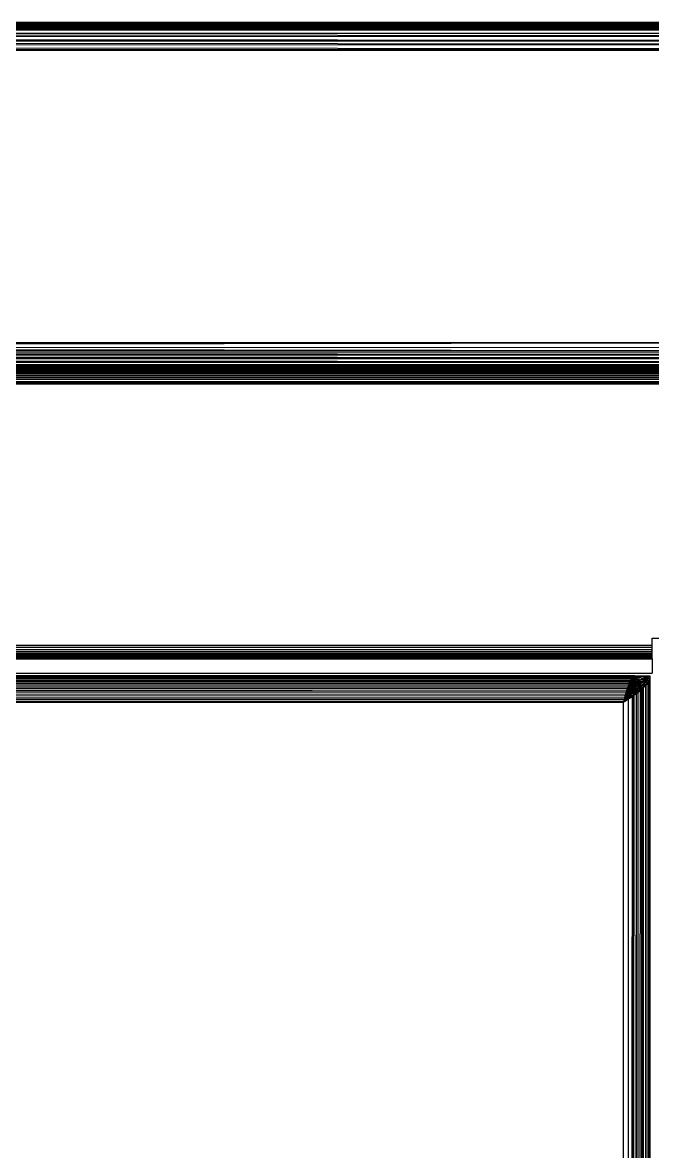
# Model space of a CAD drawing. Header units: inches. Extents: x 12 to 4609, y 5 to 3256.
# Drawn here: x 1506.8 to 1597.1, y 2480.2 to 2641.8 of the extents above; entities that cross this region are included whole.
import ezdxf

# ---------------------------------------------------------------- set-up
doc = ezdxf.new("R2010")
doc.units = ezdxf.units.IN
doc.header["$MEASUREMENT"] = 0

msp = doc.modelspace()

# ---------------------------------------------------------------- linework, layer by layer
for p, q in [((1686.2, 2641.81), (1194.19, 2641.81)), ((1194.19, 2641.81), (1686.15, 2641.76)), ((1194.19, 2641.71), (1686.15, 2641.76)), ((1686.04, 2641.65), (1194.19, 2641.71)), ((1686.1, 2641.7), (1194.19, 2641.71)), ((1686.04, 2641.65), (1194.19, 2641.49)), ((1685.65, 2641.25), (1194.19, 2641.49)), ((1685.89, 2641.49), (1194.19, 2641.49)), ((1685.65, 2641.25), (1194.19, 2641.18)), ((1194.19, 2641.18), (1686.18, 2640.97)), ((1194.19, 2641.18), (1685.56, 2641.16)), ((1194.19, 2640.77), (1686.18, 2640.97)), ((1194.19, 2640.77), (1686.17, 2640.77)), ((1194.19, 2640.29), (1686.17, 2640.28)), ((1686.16, 2639.81), (1194.19, 2640.29)), ((1686.16, 2639.81), (1194.19, 2639.73)), ((1194.19, 2639.73), (1686.15, 2639.21)), ((1194.19, 2639.13), (1686.15, 2639.21)), ((1686.15, 2638.65), (1194.19, 2639.13)), ((1686.15, 2638.65), (1194.19, 2638.48)), ((1686.14, 2637.98), (1194.19, 2638.48)), ((1686.14, 2637.98), (1194.19, 2637.82)), ((1686.14, 2637.82), (1194.19, 2637.82)), ((1190.19, 2596), (1644.31, 2596)), ((1644.31, 2596), (1190.19, 2595.37)), ((1643.15, 2594.77), (1190.19, 2595.37)), ((1643.64, 2595.25), (1190.19, 2595.37)), ((1643.15, 2594.77), (1190.19, 2594.76)), ((1190.19, 2594.76), (1642.92, 2594.53)), ((1642.58, 2594.19), (1190.19, 2594.76)), ((1642.83, 2594.44), (1190.19, 2594.76)), ((1642.58, 2594.19), (1190.19, 2594.18)), ((1642.04, 2593.66), (1190.19, 2594.18)), ((1642.17, 2593.78), (1190.19, 2594.18)), ((1642.04, 2593.66), (1190.19, 2593.65)), ((1641.56, 2593.17), (1190.19, 2593.65)), ((1641.59, 2593.2), (1190.19, 2593.65)), ((1641.16, 2592.77), (1190.19, 2593.17)), ((1641.52, 2593.13), (1190.19, 2593.17)), ((1641.56, 2593.17), (1190.19, 2593.17)), ((1190.19, 2592.76), (1641.16, 2592.77)), ((1640.84, 2592.45), (1190.19, 2592.76)), ((1641.04, 2592.66), (1190.19, 2592.76)), ((1640.84, 2592.45), (1190.19, 2592.44)), ((1640.59, 2592.21), (1190.19, 2592.44)), ((1640.65, 2592.27), (1190.19, 2592.44)), ((1640.66, 2592.31), (1190.19, 2592.44)), ((1640.59, 2592.21), (1190.19, 2592.19)), ((1640.46, 2592.07), (1190.19, 2592.19)), ((1640.46, 2592.07), (1190.19, 2592.06)), ((1194.19, 2591.98), (1638.41, 2591.87)), ((1194.19, 2591.87), (1638.41, 2591.87)), ((1638.4, 2591.71), (1194.19, 2591.87)), ((1194.19, 2591.71), (1638.4, 2591.71)), ((1638.39, 2591.51), (1194.19, 2591.71)), ((1638.42, 2591.97), (1501.82, 2592)), ((1638.39, 2591.51), (1194.19, 2591.51)), ((1194.19, 2591.51), (1638.39, 2591.28)), ((1638.38, 2590.99), (1194.19, 2591.27)), ((1194.19, 2590.99), (1638.38, 2590.99)), ((1638.37, 2590.71), (1194.19, 2590.99)), ((1638.36, 2590.39), (1194.19, 2590.37)), ((1194.19, 2590.37), (1638.36, 2590.3)), ((1194.19, 2590.04), (1638.36, 2590.3)), ((1638.37, 2590.71), (1218.84, 2590.69)), ((1218.84, 2590.69), (1638.36, 2590.39)), ((1243.93, 2591.27), (1638.39, 2591.28)), ((1638.38, 2591.21), (1243.93, 2591.27)), ((1638.35, 2590.04), (1194.19, 2590.04)), ((1597.02, 2552.71), (1597.02, 2553.71)), ((1597.02, 2553.71), (1598.02, 2553.71)), ((1192.19, 2552.71), (1597.02, 2552.71)), ((1192.19, 2552.39), (1597.02, 2552.39)), ((1192.19, 2552.09), (1597.02, 2552.09)), ((1192.19, 2551.8), (1597.02, 2551.8)), ((1192.19, 2551.53), (1597.02, 2551.53)), ((1192.19, 2551.47), (1597.02, 2551.47)), ((1597.02, 2552.39), (1597.02, 2552.71)), ((1597.02, 2552.09), (1597.02, 2552.39)), ((1597.02, 2551.8), (1597.02, 2552.09)), ((1597.02, 2551.53), (1597.02, 2551.8)), ((1597.02, 2551.47), (1597.02, 2551.53)), ((1597.02, 2551.29), (1597.02, 2551.47)), ((1190.19, 2550.83), (1597.02, 2550.8)), ((1190.19, 2550.71), (1597.02, 2550.73)), ((1192.19, 2551.29), (1597.02, 2551.29)), ((1192.19, 2551.07), (1597.02, 2551.09)), ((1192.19, 2550.91), (1597.02, 2550.92)), ((1192.19, 2550.91), (1597.02, 2550.89)), ((1597.02, 2551.09), (1597.02, 2551.29)), ((1597.02, 2550.92), (1597.02, 2551.09)), ((1597.02, 2550.89), (1597.02, 2550.92)), ((1597.02, 2550.8), (1597.02, 2550.89)), ((1597.02, 2550.73), (1597.02, 2550.8)), ((1597.02, 2550.73), (1597.02, 2548.71)), ((786.09, 2548.16), (1594.21, 2548.08)), ((786.09, 2548.16), (1594.12, 2547.93)), ((1190.19, 2548.71), (1597.02, 2548.71)), ((1594.59, 2548.31), (1342.69, 2548.31)), ((1342.69, 2548.25), (1594.4, 2548.25)), ((1342.69, 2548.19), (1594.3, 2548.16)), ((1594.3, 2548.16), (1342.69, 2548.16)), ((1594.12, 2547.93), (1594.21, 2548.08)), ((1594.21, 2548.08), (1594.16, 2547.08)), ((1594.21, 2548.08), (1594.3, 2548.16)), ((1594.3, 2547.21), (1594.21, 2548.08)), ((1594.3, 2548.16), (1594.4, 2548.25)), ((1594.3, 2547.21), (1594.4, 2548.25)), ((1594.4, 2548.25), (1594.49, 2548.28)), ((1594.4, 2548.25), (1594.44, 2547.28)), ((1594.44, 2547.28), (1594.49, 2548.28)), ((1594.49, 2548.28), (1594.59, 2548.31)), ((1594.59, 2547.56), (1594.49, 2548.28)), ((1594.59, 2547.56), (1594.59, 2548.31)), ((1594.67, 2547.89), (1594.68, 2548.1)), ((1594.68, 2548.1), (1594.69, 2548.31)), ((1594.68, 2548.1), (1595.19, 2548.31)), ((1595.12, 2547.7), (1594.68, 2548.1)), ((1594.68, 2548.1), (1595.18, 2548.1)), ((1594.69, 2548.31), (1595.19, 2548.31)), ((1595.12, 2547.7), (1595.18, 2548.1)), ((1595.18, 2548.1), (1595.19, 2548.31)), ((1595.18, 2548.1), (1595.69, 2548.31)), ((1595.65, 2547.9), (1595.18, 2548.1)), ((1595.19, 2548.31), (1595.69, 2548.31)), ((1596.66, 2548.1), (1595.65, 2547.9)), ((1595.68, 2548.1), (1595.69, 2548.31)), ((1595.68, 2548.1), (1596.69, 2548.31)), ((1596.66, 2548.1), (1595.68, 2548.1)), ((1595.69, 2548.31), (1596.69, 2548.31)), ((1596.66, 2548.1), (1596.63, 2547.89)), ((1596.69, 2548.31), (1596.66, 2548.1)), ((1596.69, 2548.31), (1596.69, 2294.31)), ((1593.56, 2546.69), (786.64, 2547.19)), ((1593.66, 2546.97), (786.64, 2547.19)), ((1593.74, 2547.19), (786.64, 2547.19)), ((1593.56, 2546.69), (786.74, 2546.96)), ((1593.37, 2546.13), (786.83, 2546.69)), ((1593.47, 2546.44), (786.83, 2546.69)), ((1593.56, 2546.69), (786.83, 2546.69)), ((1342.69, 2547.98), (1594.12, 2547.93)), ((1594.12, 2547.93), (1342.69, 2547.93)), ((1594.03, 2547.8), (1342.69, 2547.84)), ((1593.93, 2547.61), (1342.69, 2547.71)), ((1342.69, 2547.67), (1593.93, 2547.61)), ((1593.93, 2547.61), (1342.69, 2547.61)), ((1593.84, 2547.43), (1342.69, 2547.48)), ((1593.74, 2547.19), (1342.69, 2547.32)), ((1593.74, 2547.19), (1342.69, 2547.26)), ((1593.47, 2546.44), (1593.56, 2546.69)), ((1593.51, 2546.29), (1593.56, 2546.69)), ((1593.56, 2546.69), (1593.66, 2546.97)), ((1593.59, 2546.29), (1593.56, 2546.69)), ((1593.59, 2546.29), (1593.66, 2546.97)), ((1593.74, 2546.49), (1593.64, 2546.29)), ((1593.66, 2546.97), (1593.74, 2547.19)), ((1593.74, 2546.49), (1593.66, 2546.97)), ((1593.74, 2547.19), (1593.84, 2547.43)), ((1593.74, 2547.19), (1593.74, 2546.49)), ((1593.87, 2546.7), (1593.74, 2547.19)), ((1593.74, 2546.49), (1593.87, 2546.7)), ((1593.87, 2546.31), (1593.74, 2546.49)), ((1593.74, 2546.49), (1593.74, 2546.29)), ((1593.84, 2547.43), (1593.93, 2547.61)), ((1593.93, 2547.61), (1593.87, 2546.7)), ((1594.01, 2546.91), (1593.87, 2546.7)), ((1593.87, 2546.31), (1593.87, 2546.7)), ((1594.01, 2546.48), (1593.87, 2546.7)), ((1593.87, 2546.31), (1594.01, 2546.48)), ((1593.93, 2547.61), (1594.03, 2547.8)), ((1593.93, 2547.61), (1594.01, 2546.91)), ((1593.99, 2546.29), (1594.01, 2546.48)), ((1594.01, 2546.91), (1594.12, 2547.93)), ((1594.16, 2547.08), (1594.01, 2546.91)), ((1594.01, 2546.48), (1594.01, 2546.91)), ((1594.16, 2546.62), (1594.01, 2546.91)), ((1594.16, 2546.62), (1594.01, 2546.48)), ((1594.07, 2546.3), (1594.01, 2546.48)), ((1594.03, 2547.8), (1594.12, 2547.93)), ((1594.09, 2546.29), (1594.16, 2546.62)), ((1594.09, 2546.29), (1594.21, 2546.49)), ((1594.16, 2547.08), (1594.12, 2547.93)), ((1594.16, 2547.08), (1594.3, 2547.21)), ((1594.16, 2547.08), (1594.3, 2546.72)), ((1594.16, 2547.08), (1594.16, 2546.62)), ((1594.16, 2546.62), (1594.3, 2546.72)), ((1594.21, 2546.49), (1594.16, 2546.62)), ((1594.23, 2546.53), (1594.21, 2546.49)), ((1594.23, 2546.43), (1594.21, 2546.49)), ((1594.23, 2546.53), (1594.27, 2546.62)), ((1594.27, 2546.62), (1594.3, 2546.72)), ((1594.44, 2546.71), (1594.27, 2546.62)), ((1594.27, 2546.62), (1594.39, 2546.58)), ((1594.3, 2547.21), (1594.44, 2547.28)), ((1594.3, 2547.21), (1594.3, 2546.72)), ((1594.4, 2546.93), (1594.3, 2547.21)), ((1594.3, 2546.72), (1594.4, 2546.93)), ((1594.34, 2546.37), (1594.39, 2546.58)), ((1594.39, 2546.58), (1594.44, 2546.71)), ((1594.39, 2546.58), (1594.41, 2546.57)), ((1594.39, 2546.4), (1594.41, 2546.57)), ((1594.4, 2546.93), (1594.44, 2547.04)), ((1594.44, 2546.79), (1594.4, 2546.93)), ((1594.41, 2546.57), (1594.44, 2546.56)), ((1594.54, 2547.3), (1594.44, 2547.28)), ((1594.44, 2547.04), (1594.44, 2547.28)), ((1594.44, 2547.28), (1594.5, 2547.16)), ((1594.44, 2547.04), (1594.5, 2547.12)), ((1594.5, 2547.05), (1594.44, 2547.04)), ((1594.44, 2547.04), (1594.5, 2547.02)), ((1594.44, 2546.79), (1594.44, 2547.04)), ((1594.44, 2546.79), (1594.5, 2546.79)), ((1594.44, 2546.71), (1594.44, 2546.79)), ((1594.5, 2546.74), (1594.44, 2546.71)), ((1594.5, 2546.54), (1594.44, 2546.71)), ((1594.44, 2546.56), (1594.44, 2546.71)), ((1594.44, 2546.56), (1594.5, 2546.54)), ((1594.44, 2546.43), (1594.44, 2546.56)), ((1594.5, 2546.46), (1594.44, 2546.43)), ((1594.5, 2547.16), (1594.53, 2547.25)), ((1594.5, 2547.12), (1594.5, 2547.16)), ((1594.5, 2547.16), (1594.53, 2547.16)), ((1594.5, 2547.12), (1594.5, 2547.05)), ((1594.53, 2547.05), (1594.5, 2547.05)), ((1594.5, 2547.05), (1594.5, 2547.02)), ((1594.5, 2547.02), (1594.53, 2547.01)), ((1594.5, 2547.02), (1594.5, 2546.79)), ((1594.5, 2546.79), (1594.53, 2546.8)), ((1594.5, 2546.79), (1594.5, 2546.74)), ((1594.53, 2546.75), (1594.5, 2546.74)), ((1594.5, 2546.74), (1594.5, 2546.54)), ((1594.5, 2546.54), (1594.53, 2546.53)), ((1594.5, 2546.46), (1594.5, 2546.54)), ((1594.5, 2546.46), (1594.53, 2546.48)), ((1594.5, 2546.39), (1594.5, 2546.46)), ((1594.53, 2547.25), (1594.54, 2547.3)), ((1594.59, 2547.26), (1594.53, 2547.25)), ((1594.53, 2547.25), (1594.59, 2547.23)), ((1594.53, 2547.25), (1594.53, 2547.16)), ((1594.53, 2547.16), (1594.59, 2547.15)), ((1594.53, 2547.16), (1594.53, 2547.05)), ((1594.59, 2547.06), (1594.53, 2547.05)), ((1594.53, 2547.05), (1594.53, 2547.01)), ((1594.53, 2547.01), (1594.59, 2546.81)), ((1594.53, 2547.01), (1594.59, 2546.99)), ((1594.53, 2547.01), (1594.53, 2546.8)), ((1594.53, 2546.8), (1594.59, 2546.81)), ((1594.59, 2546.81), (1594.53, 2546.75)), ((1594.53, 2546.53), (1594.59, 2546.81)), ((1594.53, 2546.8), (1594.53, 2546.75)), ((1594.53, 2546.75), (1594.53, 2546.53)), ((1594.53, 2546.53), (1594.58, 2546.51)), ((1594.53, 2546.48), (1594.53, 2546.53)), ((1594.53, 2546.43), (1594.58, 2546.51)), ((1594.58, 2546.51), (1594.53, 2546.48)), ((1594.53, 2546.48), (1594.53, 2546.43)), ((1594.54, 2547.3), (1594.57, 2547.46)), ((1594.59, 2547.31), (1594.54, 2547.3)), ((1594.57, 2547.46), (1594.58, 2547.5)), ((1594.57, 2547.46), (1594.67, 2547.47)), ((1594.57, 2547.46), (1594.67, 2547.43)), ((1594.59, 2547.31), (1594.57, 2547.46)), ((1594.58, 2547.5), (1594.59, 2547.56)), ((1594.67, 2547.53), (1594.58, 2547.5)), ((1594.58, 2547.5), (1595.06, 2547.5)), ((1594.58, 2546.51), (1594.59, 2546.81)), ((1594.58, 2546.51), (1594.67, 2546.65)), ((1594.58, 2546.51), (1594.67, 2546.54)), ((1594.58, 2546.51), (1594.59, 2546.31)), ((1594.58, 2546.51), (1594.67, 2546.43)), ((1594.59, 2547.56), (1594.67, 2547.89)), ((1594.59, 2547.26), (1594.59, 2547.31)), ((1594.67, 2547.27), (1594.59, 2547.26)), ((1594.59, 2547.23), (1594.59, 2547.26)), ((1594.59, 2547.23), (1594.67, 2547.2)), ((1594.59, 2547.15), (1594.59, 2547.23)), ((1594.59, 2547.15), (1594.67, 2547.14)), ((1594.59, 2547.06), (1594.59, 2547.15)), ((1594.67, 2547.07), (1594.59, 2547.06)), ((1594.59, 2546.99), (1594.59, 2547.06)), ((1594.59, 2546.81), (1594.59, 2546.99)), ((1594.59, 2546.99), (1594.67, 2546.96)), ((1594.67, 2546.83), (1594.59, 2546.81)), ((1594.67, 2547.53), (1594.67, 2547.89)), ((1594.67, 2547.89), (1595.12, 2547.7)), ((1595.12, 2547.7), (1594.67, 2547.53)), ((1594.67, 2547.47), (1594.67, 2547.53)), ((1594.67, 2547.47), (1595.06, 2547.5)), ((1594.67, 2547.43), (1594.67, 2547.47)), ((1594.67, 2547.27), (1594.67, 2547.43)), ((1594.67, 2547.43), (1594.99, 2547.3)), ((1594.99, 2547.3), (1594.67, 2547.27)), ((1594.67, 2547.2), (1594.67, 2547.27)), ((1594.67, 2547.14), (1594.67, 2547.2)), ((1594.67, 2547.2), (1594.91, 2547.1)), ((1594.67, 2547.07), (1594.67, 2547.14)), ((1594.67, 2547.14), (1594.91, 2547.1)), ((1594.91, 2547.1), (1594.67, 2547.07)), ((1594.67, 2546.96), (1594.67, 2547.07)), ((1594.67, 2546.83), (1594.67, 2546.96)), ((1594.67, 2546.96), (1594.81, 2546.9)), ((1594.81, 2546.9), (1594.67, 2546.83)), ((1594.67, 2546.65), (1594.81, 2546.9)), ((1594.67, 2546.65), (1594.67, 2546.83)), ((1594.67, 2546.54), (1595.1, 2546.71)), ((1594.67, 2546.54), (1594.67, 2546.65)), ((1594.67, 2546.43), (1594.67, 2546.54)), ((1594.95, 2546.51), (1594.79, 2546.31)), ((1594.81, 2546.9), (1594.91, 2547.1)), ((1595.1, 2546.71), (1594.81, 2546.9)), ((1595.23, 2546.9), (1594.81, 2546.9)), ((1594.91, 2547.1), (1594.99, 2547.3)), ((1595.23, 2546.9), (1594.91, 2547.1)), ((1595.35, 2547.1), (1594.91, 2547.1)), ((1595.1, 2546.71), (1594.95, 2546.51)), ((1595.79, 2546.62), (1594.95, 2546.51)), ((1595.62, 2546.45), (1594.95, 2546.51)), ((1594.99, 2547.3), (1595.06, 2547.5)), ((1595.35, 2547.1), (1594.99, 2547.3)), ((1595.46, 2547.3), (1594.99, 2547.3)), ((1595.46, 2547.3), (1595.06, 2547.5)), ((1595.54, 2547.5), (1595.06, 2547.5)), ((1596.07, 2546.9), (1595.1, 2546.71)), ((1595.1, 2546.71), (1595.79, 2546.62)), ((1595.12, 2547.7), (1595.65, 2547.9)), ((1595.54, 2547.5), (1595.12, 2547.7)), ((1595.35, 2547.1), (1595.23, 2546.9)), ((1596.17, 2547.04), (1595.23, 2546.9)), ((1596.07, 2546.9), (1595.23, 2546.9)), ((1595.33, 1737.42), (1595.79, 2546.62)), ((1595.35, 2547.1), (1596.4, 2547.35)), ((1595.46, 2547.3), (1595.35, 2547.1)), ((1596.17, 2547.04), (1595.35, 2547.1)), ((1595.54, 2547.5), (1595.46, 2547.3)), ((1596.44, 2547.41), (1595.46, 2547.3)), ((1596.4, 2547.35), (1595.46, 2547.3)), ((1595.54, 2547.5), (1596.56, 2547.7)), ((1596.44, 2547.41), (1595.54, 2547.5)), ((1595.55, 1737.23), (1595.79, 2546.62)), ((1595.61, 2547.7), (1595.65, 2547.9)), ((1596.63, 2547.89), (1595.61, 2547.7)), ((1595.61, 2547.7), (1596.56, 2547.7)), ((1595.79, 2546.62), (1595.62, 2546.45)), ((1595.62, 1737.17), (1595.79, 2546.62)), ((1596.63, 2547.89), (1595.65, 2547.9)), ((1596.07, 2546.9), (1595.79, 2546.62)), ((1596.07, 2546.9), (1595.98, 2294.31)), ((1596.05, 2294.31), (1596.17, 2547.04)), ((1596.17, 2547.04), (1596.07, 2546.9)), ((1596.14, 2294.31), (1596.17, 2547.04)), ((1596.4, 2547.35), (1596.17, 2547.04)), ((1596.44, 2547.41), (1596.37, 2294.31)), ((1596.4, 2547.35), (1596.37, 2294.31)), ((1596.44, 2547.41), (1596.4, 2547.35)), ((1596.63, 2547.89), (1596.44, 1736.2)), ((1596.46, 2547.46), (1596.44, 2547.41)), ((1596.46, 2294.31), (1596.44, 2547.41)), ((1596.56, 2547.7), (1596.46, 2547.46)), ((1596.63, 2547.89), (1596.56, 2547.7)), ((1596.63, 2294.31), (1596.63, 2547.89)), ((786.92, 2546.43), (1593.37, 2546.13)), ((1593.37, 2546.13), (787.02, 2546.12)), ((1593.19, 2545.52), (787.02, 2546.12)), ((1593.28, 2545.85), (787.02, 2546.12)), ((1593.19, 2545.52), (787.11, 2545.83)), ((1593.19, 2545.52), (787.21, 2545.51)), ((1593.03, 2544.98), (787.21, 2545.51)), ((1593.1, 2545.21), (787.21, 2545.51)), ((1593, 2544.88), (787.22, 2545.46)), ((1593.03, 2544.98), (787.22, 2545.46)), ((787.3, 2545.2), (1593, 2544.88)), ((1593, 2544.88), (787.39, 2544.87)), ((1592.89, 2544.51), (787.39, 2544.87)), ((1592.92, 2544.61), (787.39, 2544.87)), ((1592.94, 2544.68), (1593, 2544.88)), ((1592.94, 2544.68), (1593.02, 2544.84)), ((1593, 2544.88), (1593.03, 2544.98)), ((1593.05, 2544.88), (1593, 2544.88)), ((1593.02, 2544.84), (1593, 2544.88)), ((1593.12, 2544.88), (1593.02, 2544.78)), ((1593.05, 2544.88), (1593.02, 2544.84)), ((1593.02, 2544.84), (1593.02, 2544.78)), ((1593.03, 2544.98), (1593.1, 2545.21)), ((1593.03, 2544.98), (1593.17, 2545.21)), ((1593.03, 2544.98), (1593.08, 2544.98)), ((1593.05, 2544.88), (1593.08, 2544.98)), ((1593.05, 2544.72), (1593.2, 2544.92)), ((1593.12, 2544.88), (1593.05, 2544.88)), ((1593.12, 2544.88), (1593.05, 2544.72)), ((1593.2, 2544.85), (1593.05, 2544.72)), ((1593.08, 2544.98), (1593.11, 2544.98)), ((1593.1, 2545.21), (1593.11, 2545.27)), ((1593.1, 2545.21), (1593.17, 2545.21)), ((1593.11, 2545.27), (1593.19, 2545.52)), ((1593.11, 2545.27), (1593.17, 2545.27)), ((1593.11, 2544.98), (1593.17, 2545.21)), ((1593.11, 2544.98), (1593.17, 2545.08)), ((1593.11, 2544.98), (1593.14, 2544.98)), ((1593.18, 2544.98), (1593.12, 2544.88)), ((1593.12, 2544.88), (1593.14, 2544.98)), ((1593.14, 2544.98), (1593.17, 2545.08)), ((1593.14, 2544.98), (1593.18, 2544.98)), ((1593.17, 2545.27), (1593.19, 2545.52)), ((1593.17, 2545.27), (1593.31, 2545.52)), ((1593.17, 2545.21), (1593.17, 2545.27)), ((1593.22, 2545.27), (1593.17, 2545.21)), ((1593.17, 2545.27), (1593.22, 2545.27)), ((1593.17, 2545.08), (1593.17, 2545.21)), ((1593.17, 2545.08), (1593.23, 2545.21)), ((1593.23, 2545.21), (1593.17, 2545.21)), ((1593.18, 2544.98), (1593.17, 2545.08)), ((1593.33, 2545.21), (1593.18, 2544.98)), ((1593.18, 2544.98), (1593.26, 2545.21)), ((1593.19, 2545.54), (1593.26, 2545.78)), ((1593.19, 2545.54), (1593.19, 2545.52)), ((1593.26, 2545.54), (1593.19, 2545.54)), ((1593.2, 2544.92), (1593.37, 2545.16)), ((1593.37, 2545.08), (1593.2, 2544.92)), ((1593.2, 2544.92), (1593.28, 2544.92)), ((1593.28, 2544.92), (1593.2, 2544.85)), ((1593.2, 2544.92), (1593.2, 2544.85)), ((1593.2, 2544.8), (1593.2, 2544.85)), ((1593.31, 2545.37), (1593.22, 2545.27)), ((1593.22, 2545.27), (1593.26, 2545.27)), ((1593.23, 2545.21), (1593.26, 2545.21)), ((1593.26, 2545.78), (1593.28, 2545.85)), ((1593.34, 2545.78), (1593.26, 2545.78)), ((1593.31, 2545.56), (1593.26, 2545.54)), ((1593.26, 2545.27), (1593.31, 2545.37)), ((1593.26, 2545.21), (1593.26, 2545.27)), ((1593.26, 2545.27), (1593.32, 2545.27)), ((1593.33, 2545.21), (1593.26, 2545.21)), ((1593.28, 2545.85), (1593.3, 2545.91)), ((1593.28, 2544.92), (1593.37, 2545.02)), ((1593.28, 2544.92), (1593.37, 2544.98)), ((1593.3, 2545.91), (1593.32, 2545.98)), ((1593.35, 2545.91), (1593.3, 2545.91)), ((1593.41, 2545.78), (1593.31, 2545.56)), ((1593.34, 2545.78), (1593.31, 2545.56)), ((1593.31, 2545.56), (1593.46, 2545.65)), ((1593.31, 2545.52), (1593.31, 2545.56)), ((1593.4, 2545.54), (1593.31, 2545.56)), ((1593.31, 2545.37), (1593.4, 2545.54)), ((1593.31, 2545.37), (1593.31, 2545.52)), ((1593.37, 2545.27), (1593.31, 2545.37)), ((1593.32, 2545.27), (1593.31, 2545.37)), ((1593.32, 2545.98), (1593.33, 2546.01)), ((1593.32, 2545.98), (1593.36, 2545.98)), ((1593.33, 2545.21), (1593.32, 2545.27)), ((1593.32, 2545.27), (1593.37, 2545.27)), ((1593.33, 2546.01), (1593.36, 2546.01)), ((1593.37, 2545.27), (1593.33, 2545.21)), ((1593.35, 2545.91), (1593.34, 2545.78)), ((1593.41, 2545.78), (1593.34, 2545.78)), ((1593.36, 2545.98), (1593.35, 2545.91)), ((1593.46, 2545.9), (1593.35, 2545.91)), ((1593.36, 2546.01), (1593.37, 2546.13)), ((1593.36, 2546.01), (1593.42, 2546.01)), ((1593.36, 2546.01), (1593.36, 2545.98)), ((1593.36, 2545.98), (1593.43, 2545.98)), ((1593.37, 2546.13), (1593.39, 2546.17)), ((1593.37, 2546.13), (1593.49, 2546.13)), ((1593.37, 2546.13), (1593.42, 2546.01)), ((1593.54, 2545.52), (1593.37, 2545.27)), ((1593.37, 2545.27), (1593.43, 2545.52)), ((1593.37, 2545.16), (1593.5, 2545.35)), ((1593.37, 2545.16), (1593.65, 2545.32)), ((1593.65, 2545.32), (1593.37, 2545.08)), ((1593.37, 2545.02), (1593.65, 2545.32)), ((1593.37, 2545.16), (1593.37, 2545.08)), ((1593.37, 2544.92), (1593.59, 2545.12)), ((1593.37, 2544.98), (1593.59, 2545.12)), ((1593.37, 2545.08), (1593.37, 2545.02)), ((1593.37, 2545.02), (1593.37, 2544.98)), ((1593.37, 2544.98), (1593.37, 2544.92)), ((1593.61, 2544.97), (1593.37, 2544.92)), ((1593.37, 2544.92), (1593.54, 2544.92)), ((1593.37, 2544.92), (1593.37, 2544.81)), ((1593.54, 2544.92), (1593.37, 2544.81)), ((1593.39, 2546.17), (1593.41, 2546.24)), ((1593.39, 2546.17), (1593.49, 2546.17)), ((1593.4, 2545.54), (1593.46, 2545.65)), ((1593.43, 2545.52), (1593.4, 2545.54)), ((1593.41, 2546.24), (1593.42, 2546.29)), ((1593.5, 2546.24), (1593.41, 2546.24)), ((1593.46, 2545.9), (1593.41, 2545.78)), ((1593.46, 2545.78), (1593.41, 2545.78)), ((1593.42, 2546.29), (1593.47, 2546.44)), ((1593.42, 2546.29), (1593.51, 2546.29)), ((1593.42, 2546.01), (1593.43, 2545.98)), ((1593.42, 2546.01), (1593.47, 2546.01)), ((1593.43, 2545.98), (1593.46, 2545.9)), ((1593.43, 2545.98), (1593.47, 2545.98)), ((1593.43, 2545.54), (1593.46, 2545.65)), ((1593.43, 2545.52), (1593.43, 2545.54)), ((1593.52, 2545.54), (1593.43, 2545.54)), ((1593.46, 2545.9), (1593.47, 2545.98)), ((1593.6, 2545.91), (1593.46, 2545.9)), ((1593.46, 2545.78), (1593.46, 2545.9)), ((1593.46, 2545.65), (1593.46, 2545.78)), ((1593.53, 2545.78), (1593.46, 2545.65)), ((1593.53, 2545.78), (1593.46, 2545.78)), ((1593.56, 2545.54), (1593.46, 2545.65)), ((1593.52, 2545.54), (1593.46, 2545.65)), ((1593.47, 2546.01), (1593.49, 2546.13)), ((1593.47, 2545.98), (1593.47, 2546.01)), ((1593.47, 2546.01), (1593.51, 2546.01)), ((1593.49, 2545.98), (1593.47, 2545.98)), ((1593.49, 2546.17), (1593.5, 2546.24)), ((1593.49, 2546.17), (1593.58, 2546.17)), ((1593.49, 2546.13), (1593.49, 2546.17)), ((1593.49, 2546.13), (1593.56, 2546.13)), ((1593.51, 2546.01), (1593.49, 2545.98)), ((1593.49, 2545.98), (1593.6, 2545.98)), ((1593.5, 2546.24), (1593.51, 2546.29)), ((1593.6, 2546.24), (1593.5, 2546.24)), ((1593.5, 2545.35), (1593.62, 2545.52)), ((1593.5, 2545.35), (1593.79, 2545.5)), ((1593.5, 2545.35), (1593.65, 2545.32)), ((1593.51, 2546.29), (1593.59, 2546.29)), ((1593.56, 2546.13), (1593.51, 2546.01)), ((1593.51, 2546.01), (1593.6, 2546.01)), ((1593.54, 2545.52), (1593.52, 2545.54)), ((1593.6, 2545.91), (1593.53, 2545.78)), ((1593.59, 2545.78), (1593.53, 2545.78)), ((1593.56, 2545.54), (1593.54, 2545.52)), ((1593.61, 2544.97), (1593.54, 2544.92)), ((1594.19, 2545.35), (1593.55, 1738.69)), ((1593.55, 1738.69), (1593.61, 2544.97)), ((1593.58, 2546.17), (1593.56, 2546.13)), ((1593.56, 2546.13), (1593.6, 2546.13)), ((1593.74, 2545.78), (1593.56, 2545.54)), ((1593.59, 2545.78), (1593.56, 2545.54)), ((1593.58, 2546.17), (1593.6, 2546.21)), ((1593.58, 2546.17), (1593.68, 2546.17)), ((1593.6, 2546.13), (1593.58, 2546.17)), ((1593.6, 2546.24), (1593.59, 2546.29)), ((1593.59, 2546.29), (1593.64, 2546.29)), ((1593.6, 2545.91), (1593.59, 2545.78)), ((1593.74, 2545.78), (1593.59, 2545.78)), ((1593.59, 2545.12), (1593.65, 2545.32)), ((1593.59, 2545.12), (1593.79, 2545.19)), ((1593.61, 2544.97), (1593.59, 2545.12)), ((1593.64, 2546.29), (1593.6, 2546.24)), ((1593.6, 2546.21), (1593.6, 2546.24)), ((1593.74, 2546.24), (1593.6, 2546.24)), ((1593.68, 2546.17), (1593.6, 2546.21)), ((1593.6, 2546.13), (1593.74, 2546.14)), ((1593.6, 2546.01), (1593.6, 2546.13)), ((1593.6, 2545.98), (1593.6, 2546.01)), ((1593.6, 2546.01), (1593.66, 2546.01)), ((1593.6, 2545.91), (1593.6, 2545.98)), ((1593.65, 2545.98), (1593.6, 2545.91)), ((1593.6, 2545.98), (1593.65, 2545.98)), ((1593.74, 2545.78), (1593.6, 2545.91)), ((1593.74, 2545.91), (1593.6, 2545.91)), ((1593.61, 1738.65), (1594.19, 2545.35)), ((1593.79, 2545.09), (1593.61, 2544.97)), ((1593.62, 2545.52), (1593.79, 2545.78)), ((1593.79, 2545.61), (1593.62, 2545.52)), ((1593.62, 2545.52), (1593.79, 2545.5)), ((1593.64, 2546.29), (1593.74, 2546.29)), ((1593.66, 2546.01), (1593.65, 2545.98)), ((1593.65, 2545.98), (1593.74, 2545.98)), ((1593.65, 2545.32), (1593.79, 2545.5)), ((1593.81, 2545.32), (1593.65, 2545.32)), ((1593.74, 2546.14), (1593.66, 2546.01)), ((1593.66, 2546.01), (1593.74, 2546.01)), ((1593.74, 2546.14), (1593.68, 2546.17)), ((1593.68, 2546.17), (1593.77, 2546.17)), ((1593.74, 2546.29), (1593.74, 2546.24)), ((1593.74, 2546.29), (1593.85, 2546.28)), ((1593.74, 2546.24), (1593.77, 2546.17)), ((1593.82, 2546.24), (1593.74, 2546.24)), ((1593.74, 2546.14), (1593.77, 2546.17)), ((1593.82, 2546.01), (1593.74, 2546.14)), ((1593.74, 2546.14), (1593.87, 2546.13)), ((1593.74, 2546.01), (1593.74, 2546.14)), ((1593.74, 2545.98), (1593.74, 2546.01)), ((1593.74, 2546.01), (1593.82, 2546.01)), ((1593.74, 2545.91), (1593.74, 2545.98)), ((1593.74, 2545.98), (1593.83, 2545.98)), ((1593.74, 2545.78), (1593.74, 2545.91)), ((1593.87, 2545.91), (1593.74, 2545.91)), ((1593.86, 2545.88), (1593.74, 2545.78)), ((1593.77, 2546.17), (1593.82, 2546.24)), ((1593.77, 2546.17), (1593.87, 2546.17)), ((1593.79, 2545.78), (1593.86, 2545.88)), ((1593.79, 2545.78), (1593.86, 2545.76)), ((1593.79, 2545.61), (1593.79, 2545.78)), ((1593.86, 2545.65), (1593.79, 2545.61)), ((1593.82, 2545.52), (1593.79, 2545.61)), ((1593.79, 2545.5), (1593.82, 2545.52)), ((1593.79, 2545.19), (1593.81, 2545.32)), ((1593.79, 2545.19), (1593.86, 2545.22)), ((1593.79, 2545.09), (1593.79, 2545.19)), ((1593.86, 2545.13), (1593.79, 2545.09)), ((1593.81, 2545.32), (1593.82, 2545.52)), ((1593.86, 2545.33), (1593.81, 2545.32)), ((1593.82, 2546.24), (1593.85, 2546.28)), ((1593.87, 2546.24), (1593.82, 2546.24)), ((1593.83, 2545.98), (1593.82, 2546.01)), ((1593.82, 2546.01), (1593.87, 2546.01)), ((1593.86, 2545.52), (1593.82, 2545.52)), ((1593.87, 2545.91), (1593.83, 2545.98)), ((1593.83, 2545.98), (1593.87, 2545.98)), ((1593.85, 2546.28), (1593.87, 2546.31)), ((1593.85, 2546.28), (1593.99, 2546.29)), ((1593.87, 2546.24), (1593.85, 2546.28)), ((1593.86, 2545.88), (1593.87, 2545.91)), ((1593.86, 2545.88), (1593.99, 2545.72)), ((1593.86, 2545.88), (1593.86, 2545.76)), ((1593.86, 2545.76), (1593.99, 2545.72)), ((1593.86, 2545.76), (1593.86, 2545.65)), ((1593.99, 2545.72), (1593.86, 2545.65)), ((1593.86, 2545.65), (1593.86, 2545.52)), ((1594.04, 2545.52), (1593.86, 2545.52)), ((1594.04, 2545.52), (1593.86, 2545.36)), ((1593.86, 2545.52), (1593.86, 2545.36)), ((1593.86, 2545.33), (1594.04, 2545.37)), ((1593.86, 2545.36), (1593.86, 2545.33)), ((1593.86, 2545.33), (1593.86, 2545.22)), ((1593.86, 2545.33), (1594.04, 2545.32)), ((1593.86, 2545.22), (1594.04, 2545.28)), ((1594.04, 2545.25), (1593.86, 2545.13)), ((1593.86, 2545.22), (1593.86, 2545.13)), ((1593.98, 2546.24), (1593.87, 2546.24)), ((1593.87, 2546.17), (1593.87, 2546.24)), ((1593.87, 2546.13), (1593.87, 2546.17)), ((1593.87, 2546.17), (1593.98, 2546.17)), ((1593.93, 2546.01), (1593.87, 2546.13)), ((1593.87, 2546.01), (1593.87, 2546.13)), ((1593.87, 2546.13), (1593.97, 2546.13)), ((1593.87, 2545.98), (1593.87, 2546.01)), ((1593.87, 2546.01), (1593.93, 2546.01)), ((1593.87, 2545.91), (1593.87, 2545.98)), ((1593.87, 2545.98), (1593.93, 2545.98)), ((1593.93, 2545.98), (1593.87, 2545.91)), ((1593.93, 2546.01), (1593.96, 2546.06)), ((1593.96, 2546.01), (1593.93, 2545.98)), ((1593.93, 2545.98), (1593.93, 2546.01)), ((1593.93, 2546.01), (1593.96, 2546.01)), ((1593.96, 2546.06), (1593.97, 2546.13)), ((1593.96, 2546.06), (1593.99, 2546.11)), ((1593.96, 2546.01), (1593.96, 2546.06)), ((1593.99, 2546.03), (1593.96, 2546.01)), ((1593.97, 2546.13), (1593.98, 2546.17)), ((1593.99, 2546.11), (1593.97, 2546.13)), ((1593.98, 2546.24), (1593.99, 2546.29)), ((1593.98, 2546.17), (1593.98, 2546.24)), ((1594.06, 2546.24), (1593.98, 2546.24)), ((1593.98, 2546.17), (1594.02, 2546.17)), ((1593.99, 2546.29), (1594.07, 2546.3)), ((1593.99, 2546.11), (1594.02, 2546.17)), ((1593.99, 2546.11), (1594.04, 2546.13)), ((1593.99, 2546.03), (1593.99, 2546.11)), ((1594.04, 2546.07), (1593.99, 2546.03)), ((1593.99, 2545.72), (1593.99, 2546.03)), ((1593.99, 2545.72), (1594.04, 2545.74)), ((1594.04, 2545.52), (1593.99, 2545.72)), ((1594.02, 2546.17), (1594.04, 2546.2)), ((1594.02, 2546.17), (1594.1, 2546.18)), ((1594.02, 2546.17), (1594.04, 2546.13)), ((1594.04, 2546.2), (1594.06, 2546.24)), ((1594.1, 2546.18), (1594.04, 2546.2)), ((1594.04, 2546.13), (1594.09, 2546.11)), ((1594.04, 2546.13), (1594.04, 2546.07)), ((1594.09, 2546.11), (1594.04, 2546.07)), ((1594.04, 2546.07), (1594.04, 2545.78)), ((1594.04, 2545.78), (1594.23, 2546.01)), ((1594.04, 2545.74), (1594.23, 2545.82)), ((1594.04, 2545.78), (1594.04, 2545.74)), ((1594.04, 2545.52), (1594.23, 2545.58)), ((1594.04, 2545.52), (1594.23, 2545.5)), ((1594.04, 2545.52), (1594.23, 2545.44)), ((1594.04, 2545.52), (1594.04, 2545.37)), ((1594.04, 2545.37), (1594.23, 2545.4)), ((1594.04, 2545.37), (1594.04, 2545.32)), ((1594.04, 2545.32), (1594.04, 2545.28)), ((1594.04, 2545.32), (1594.14, 2545.32)), ((1594.04, 2545.28), (1594.14, 2545.32)), ((1594.04, 2545.28), (1594.04, 2545.25)), ((1594.06, 2546.24), (1594.09, 2546.29)), ((1594.1, 2546.18), (1594.06, 2546.24)), ((1594.06, 2546.24), (1594.23, 2546.24)), ((1594.09, 2546.29), (1594.07, 2546.3)), ((1594.13, 2546.29), (1594.09, 2546.29)), ((1594.12, 2546.13), (1594.09, 2546.11)), ((1594.12, 2546.13), (1594.1, 2546.18)), ((1594.17, 2546.17), (1594.1, 2546.18)), ((1594.17, 2546.17), (1594.12, 2546.13)), ((1594.12, 2546.13), (1594.23, 2546.11)), ((1594.13, 2546.29), (1594.18, 2546.28)), ((1594.19, 2545.35), (1594.14, 2545.32)), ((1594.23, 2546.2), (1594.17, 2546.17)), ((1594.23, 2546.11), (1594.17, 2546.17)), ((1594.18, 2546.28), (1594.23, 2546.29)), ((1594.19, 1738.26), (1594.79, 2545.78)), ((1594.37, 2545.48), (1594.19, 1738.26)), ((1594.19, 1738.26), (1594.29, 2545.42)), ((1594.23, 2545.38), (1594.19, 2545.35)), ((1594.27, 2546.33), (1594.23, 2546.43)), ((1594.23, 2546.43), (1594.23, 2546.29)), ((1594.27, 2546.33), (1594.23, 2546.29)), ((1594.23, 2546.29), (1594.23, 2546.24)), ((1594.23, 2546.29), (1594.28, 2546.29)), ((1594.3, 2546.24), (1594.23, 2546.2)), ((1594.23, 2546.24), (1594.23, 2546.2)), ((1594.3, 2546.24), (1594.23, 2546.24)), ((1594.23, 2546.2), (1594.23, 2546.11)), ((1594.23, 2546.11), (1594.23, 2546.01)), ((1594.23, 2546.11), (1594.31, 2546.11)), ((1594.23, 2546.01), (1594.31, 2546.11)), ((1594.23, 2546.01), (1594.23, 2545.82)), ((1594.23, 2545.82), (1594.43, 2545.92)), ((1594.23, 2545.58), (1594.44, 2545.64)), ((1594.23, 2545.58), (1594.23, 2545.5)), ((1594.23, 2545.5), (1594.37, 2545.48)), ((1594.23, 2545.5), (1594.23, 2545.44)), ((1594.23, 2545.44), (1594.29, 2545.42)), ((1594.23, 2545.44), (1594.23, 2545.4)), ((1594.29, 2545.42), (1594.23, 2545.38)), ((1594.23, 2545.4), (1594.29, 2545.42)), ((1594.23, 2545.4), (1594.23, 2545.38)), ((1594.24, 2545.72), (1594.43, 2545.92)), ((1594.44, 2545.72), (1594.24, 2545.72)), ((1594.34, 2546.37), (1594.27, 2546.33)), ((1594.28, 2546.29), (1594.27, 2546.33)), ((1594.3, 2546.24), (1594.28, 2546.29)), ((1594.28, 2546.29), (1594.32, 2546.29)), ((1594.29, 1738.2), (1594.79, 2545.78)), ((1594.37, 2545.48), (1594.29, 2545.42)), ((1594.3, 2546.24), (1594.32, 2546.29)), ((1594.37, 2546.27), (1594.3, 2546.24)), ((1594.31, 2546.11), (1594.44, 2546.29)), ((1594.31, 2546.11), (1594.44, 2546.17)), ((1594.43, 2545.92), (1594.31, 2546.11)), ((1594.32, 2546.29), (1594.34, 2546.37)), ((1594.32, 2546.29), (1594.37, 2546.27)), ((1594.39, 2546.4), (1594.34, 2546.37)), ((1594.37, 2546.27), (1594.39, 2546.4)), ((1594.44, 2546.29), (1594.37, 2546.27)), ((1594.37, 1738.14), (1594.79, 2545.78)), ((1594.44, 2545.53), (1594.37, 2545.48)), ((1594.44, 2546.43), (1594.39, 2546.4)), ((1594.43, 2545.92), (1594.44, 2546.17)), ((1594.5, 2545.93), (1594.43, 2545.92)), ((1594.44, 2545.72), (1594.43, 2545.92)), ((1594.5, 2545.89), (1594.43, 2545.92)), ((1594.44, 2546.29), (1594.44, 2546.43)), ((1594.44, 2546.29), (1594.5, 2546.39)), ((1594.49, 2546.29), (1594.44, 2546.29)), ((1594.44, 2546.17), (1594.44, 2546.29)), ((1594.44, 2546.17), (1594.5, 2546.19)), ((1594.5, 2545.72), (1594.44, 2545.72)), ((1594.44, 2545.64), (1594.5, 2545.66)), ((1594.44, 2545.53), (1594.44, 2545.64)), ((1594.5, 2545.57), (1594.44, 2545.53)), ((1594.49, 2546.29), (1594.5, 2546.39)), ((1594.53, 2546.3), (1594.49, 2546.29)), ((1594.49, 2546.29), (1594.5, 2546.19)), ((1594.5, 2546.39), (1594.53, 2546.43)), ((1594.5, 2546.19), (1594.53, 2546.2)), ((1594.5, 2546.19), (1594.5, 2545.93)), ((1594.53, 2545.94), (1594.5, 2545.93)), ((1594.5, 2545.93), (1594.5, 2545.89)), ((1594.53, 2545.88), (1594.5, 2545.89)), ((1594.5, 2545.72), (1594.5, 2545.89)), ((1594.53, 2545.72), (1594.5, 2545.72)), ((1594.5, 2545.66), (1594.5, 2545.57)), ((1594.5, 2545.66), (1594.53, 2545.66)), ((1594.53, 2545.59), (1594.5, 2545.57)), ((1594.53, 2546.43), (1594.53, 2546.3)), ((1594.59, 2546.31), (1594.53, 2546.3)), ((1594.53, 2546.3), (1594.53, 2546.2)), ((1594.53, 2546.2), (1594.67, 2546.26)), ((1594.53, 2546.2), (1594.53, 2545.94)), ((1594.67, 2545.97), (1594.53, 2545.94)), ((1594.53, 2545.94), (1594.53, 2545.88)), ((1594.67, 2545.82), (1594.53, 2545.88)), ((1594.53, 2545.72), (1594.53, 2545.88)), ((1594.67, 2545.76), (1594.53, 2545.72)), ((1594.53, 2545.72), (1594.67, 2545.69)), ((1594.67, 2545.69), (1594.53, 2545.59)), ((1594.53, 2545.66), (1594.67, 2545.69)), ((1594.53, 2545.66), (1594.53, 2545.59)), ((1594.67, 2546.17), (1594.62, 2546.11)), ((1594.62, 2546.11), (1594.67, 2546.12)), ((1594.67, 2546.26), (1594.67, 2546.43)), ((1594.67, 2546.43), (1594.79, 2546.31)), ((1594.67, 2546.26), (1594.79, 2546.31)), ((1594.79, 2546.31), (1594.67, 2546.17)), ((1594.67, 2546.26), (1594.67, 2546.17)), ((1594.67, 2546.17), (1594.67, 2546.12)), ((1594.67, 2546.12), (1594.69, 2546.12)), ((1594.67, 2546.12), (1594.67, 2545.97)), ((1595.22, 2546.11), (1594.67, 2545.97)), ((1594.67, 2545.97), (1594.67, 2545.82)), ((1594.67, 2545.82), (1594.67, 2545.76)), ((1594.79, 2545.78), (1594.67, 2545.82)), ((1594.79, 2545.78), (1594.67, 2545.76)), ((1594.67, 2545.76), (1594.67, 2545.69)), ((1594.69, 2545.71), (1594.67, 2545.76)), ((1594.67, 2545.69), (1594.69, 2545.71)), ((1594.69, 2546.12), (1595.33, 2546.2)), ((1595.22, 2546.11), (1594.69, 2546.12)), ((1594.79, 2545.78), (1594.69, 2545.71)), ((1594.79, 2546.31), (1595.62, 2546.45)), ((1595.33, 2546.2), (1594.79, 2546.31)), ((1594.79, 1737.84), (1595.33, 2546.2)), ((1594.79, 1737.84), (1595.01, 2545.93)), ((1595.01, 2545.93), (1594.79, 2545.78)), ((1595.01, 1737.68), (1595.33, 2546.2)), ((1595.22, 2546.11), (1595.01, 2545.93)), ((1595.33, 2546.2), (1595.22, 2546.11)), ((1595.62, 2546.45), (1595.33, 1737.42)), ((1595.33, 1737.42), (1595.55, 2546.38)), ((1595.55, 2546.38), (1595.33, 2546.2)), ((1595.62, 2546.45), (1595.55, 2546.38)), ((1592.89, 2544.51), (787.47, 2544.59)), ((1592.89, 2544.51), (787.49, 2544.51)), ((1592.92, 2544.55), (1592.89, 2544.51)), ((1592.89, 1739.11), (1592.89, 2544.51)), ((1592.92, 2544.55), (1593.09, 2544.72)), ((1593.13, 2544.72), (1592.92, 2544.55)), ((1593.2, 2544.7), (1592.92, 2544.55)), ((1593, 2544.68), (1592.92, 2544.55)), ((1592.92, 2544.61), (1592.94, 2544.68)), ((1592.92, 2544.55), (1592.92, 2544.61)), ((1593, 2544.68), (1592.94, 2544.68)), ((1593, 2544.68), (1593.02, 2544.78)), ((1593, 2544.68), (1593.05, 2544.72)), ((1593.05, 2544.72), (1593.09, 2544.72)), ((1593.13, 2544.72), (1593.2, 2544.8)), ((1593.13, 2544.72), (1593.2, 2544.75)), ((1593.13, 2544.72), (1593.2, 2544.7)), ((1593.37, 2544.81), (1593.2, 2544.7)), ((1593.2, 2544.75), (1593.37, 2544.81)), ((1593.2, 2544.8), (1593.2, 2544.75)), ((1593.2, 2544.75), (1593.2, 2544.7))]:
    msp.add_line(p, q)

doc.saveas('drawing.dxf')
